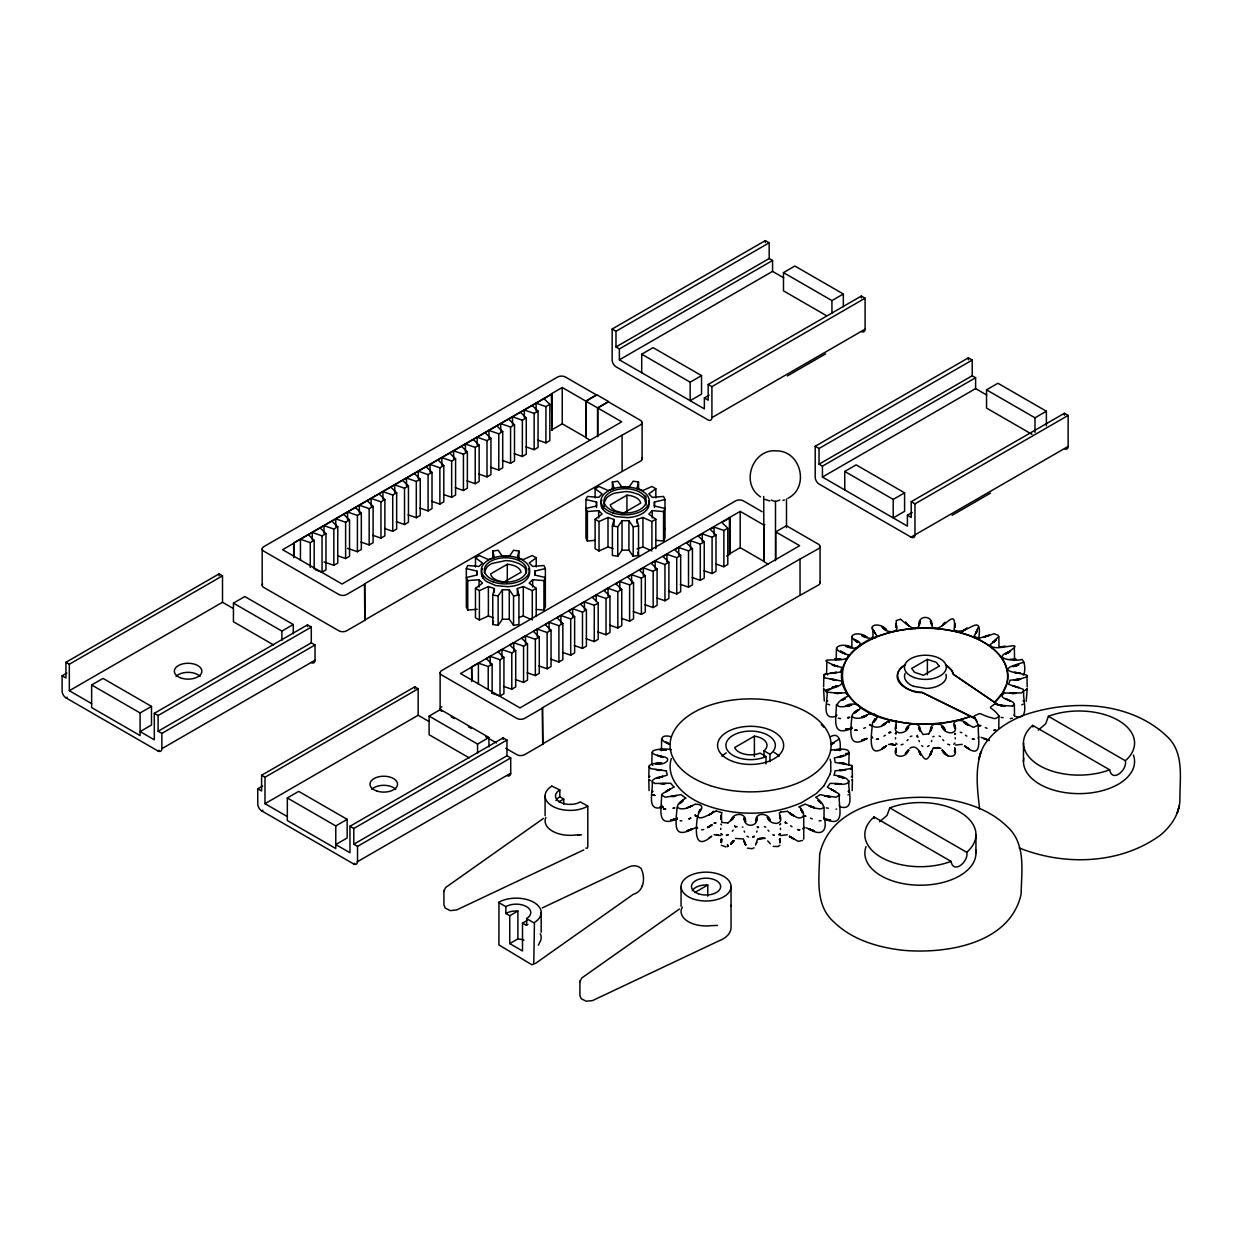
<?xml version="1.0" encoding="UTF-8"?>
<svg xmlns="http://www.w3.org/2000/svg" width="1242" height="1242" viewBox="0 0 1242 1242"><rect width="100%" height="100%" fill="white"/><g stroke="black" fill="none" stroke-linecap="round" stroke-linejoin="round"><path stroke-width="1.5" d="M91.644 684.979L91.644 707.583L140.098 735.559L140.098 712.955L91.644 684.979L103.039 678.411L151.493 706.388L151.493 725.002L140.098 731.585L154.303 739.782L154.303 713.327L307.473 624.881L311.292 627.086L311.292 642.813L158.122 731.243L158.122 715.516L311.292 627.086M287.321 797.954L287.321 820.558L335.775 848.519L335.775 825.93L287.321 797.954L298.701 791.371L347.155 819.347L347.155 837.977L335.775 844.544L349.965 852.742L349.965 826.287L503.15 737.857L506.969 740.061L506.969 755.773L353.784 844.218L353.784 828.492L506.969 740.061M533.781 963.963L534.433 922.433A24.995 14.423 0 0 0 533.781 902.329A24.995 14.423 0 0 0 498.958 902.127L498.911 944.914L531.84 964.755L533.765 964.025M541.17 932.276L541.186 912.513M551.821 786.108L559.832 789.99L559.816 796.79L563.744 799.056L563.744 804.319M641.71 372.709L641.71 354.203L653.09 347.636L701.544 375.612L701.544 394.102L690.164 400.685L690.164 382.179L701.544 375.612M721.711 812.656L721.043 819.068L721.276 815.466L720.95 818.028M731.041 906.272L731.057 886.524M823.958 675.244L824.936 677.93L841.626 681.051M844.762 489.938L844.762 471.448L856.142 464.865L904.595 492.841L904.595 511.331L893.215 517.914L893.215 499.408L904.595 492.841M896.258 721.897L895.824 728.526L896.072 724.924L895.746 727.486M954.974 623.95L954.725 627.552L954.974 623.95L954.974 626.511M895.901 751.829L896.15 748.243C891.321 758.831 906.722 758.365 908.554 750.168L905.651 753.351L908.554 750.168M648.805 777.492L649.054 766.097M652.066 752.885L651.817 764.28L652.888 765.476M660.045 807.005L663.166 807.083C644.846 812.905 653.913 790.331 652.066 780.985M661.458 750.711L661.644 738.943M661.644 794.927C661.458 809.8 656.164 827.886 676.657 819.068L670.711 820.139L676.735 818.897M677.138 806.974C674.949 829.33 674.127 838.971 695.349 827.731M697.492 816.273C696.017 826.908 693.253 850.63 709.601 837.9M803.729 839.111L803.729 816.273M823.601 686.966L823.834 675.555M826.846 662.359L826.598 673.754L827.684 674.918M834.857 716.634C819.86 719.987 829.035 697.569 826.846 690.459M836.239 660.154L836.425 648.417M836.425 704.4C836.239 719.273 830.96 737.329 851.438 728.526L845.523 729.582M851.919 636.37L851.872 647.284M849.171 780.985C846.904 788.204 856.235 810.436 841.16 807.176M851.919 716.432C850.459 732.112 847.649 749.702 866.9 738.602L861.575 740.527M852.167 790.611L852.416 779.215M872.086 638.807C872.21 637.565 874.042 637.55 872.272 627.07M872.272 725.747C870.72 740.403 868.422 760.368 886.338 746.007L882.022 748.662L886.509 745.805M1023.951 690.459C1021.716 697.616 1030.984 719.956 1015.94 716.634M1027.196 688.673L1026.218 701.28M978.712 638.807C982.857 609.822 967.456 636.494 954.322 630.067M721.245 842.495L721.369 838.785M896.072 750.23L896.041 751.969L896.274 748.398M942.243 750.168L945.146 753.351L942.243 750.168C943.858 757.636 958.436 759.359 954.974 749.112M518.923 560.282L518.923 551.075L513.551 550.237L509.282 556.338L502.389 556.338L498.12 550.237L492.763 551.075L494.347 557.596L488.385 559.583L479.396 555.531L475.469 557.798L482.486 562.983L479.039 566.43L467.753 565.514L466.324 568.603L476.881 571.072L476.881 575.046L466.324 577.514L467.753 580.619L467.753 610.055L477.161 609.294M638.543 489.364L638.543 482.005L633.187 481.182L628.918 487.283L622.025 487.283L617.755 481.182L612.384 482.005L613.983 488.525L608.006 490.512L599.032 486.46L595.104 488.727L602.122 493.912L598.675 497.359L587.388 496.443L585.945 499.548L596.517 502.001L596.517 505.991L585.945 508.444L587.388 511.549L587.388 540.984L594.918 540.379M896.196 752.062L896.258 750.323M720.717 829.454L720.795 828.243M895.498 738.912L895.575 737.701M895.901 623.794L896.072 627.552L896.289 620.534L900.543 619.292M954.896 751.829L954.725 748.088L954.756 751.969M721.509 824.952L720.81 824.083M779.976 842.495L779.945 838.629L779.976 842.495L779.867 838.785L780.193 842.216L780.193 839.654M839.763 750.68C840.601 748.895 841.998 730.451 830.463 736.646M955.051 625.316L954.725 627.552M1014.559 660.154L1014.372 648.417M879.615 821.738L887.067 815.373L889.769 807.874A55.548 32.059 0 0 1 959.678 811.957A55.548 32.059 0 0 1 966.742 852.307C969.071 861.187 953.577 874.849 951.03 861.374L874.058 816.941L874.182 818.587M1038.234 730.156L1045.702 723.791L1048.388 716.308A55.548 32.059 0 0 1 1118.297 720.376A55.548 32.059 0 0 1 1125.361 760.725C1127.689 769.605 1112.211 783.267 1109.649 769.807L1032.692 725.375L1032.801 727.02M720.95 840.85L721.043 839.654M895.746 750.323L895.824 749.112M954.151 629.43C957.039 603.503 942.135 634.041 932.711 627.319M954.508 734.41L955.517 733.432L954.57 734.038M583.833 849.87L456.59 909.967L450.225 910.619L445.195 908.073L443.922 904.813L443.922 891.213L445.63 887.502L543.422 818.447M651.817 792.412L652.888 791.232L651.895 792.054M826.598 701.885L827.684 700.705M731.041 905.434L731.057 927.37C731.134 933.984 724.598 938.797 719.397 940.644L592.574 1000.571L586.208 1001.238L581.178 998.692L579.905 995.432L579.905 981.817L581.613 978.106L679.405 909.066M542.211 907.949L628.669 867.102C632.504 865.053 637.938 865.255 641.074 868.5C645.483 877.147 644.443 891.151 633.358 894.287L535.286 963.559M443.922 891.213L444.031 890.203M579.905 981.817L580.014 980.823M642.347 885.36L642.238 886.369M646.088 505.013L644.815 499.47A15.525 8.958 0 0 0 643.045 497.39L638.621 494.409L631.51 492.158A21.083 12.172 0 0 0 625.114 491.584L614.868 493.121A21.083 12.172 0 0 0 606.67 497.856L604.124 502.498A21.083 12.172 0 0 0 604.466 506.255M721.043 816.832L721.043 819.068M895.824 726.291L895.824 728.526M697.29 827.343L697.6 828.367M872.086 736.801L872.753 738.074M1014.528 716.137L1014.372 704.4M998.785 728.495L998.956 716.106M1023.113 674.918C1024.308 676.704 1026.637 663.725 1022.042 659.393C1014.962 661.815 989.424 658.524 1010.351 651.336L1007.417 653.199M721.369 815.326L721.742 822.468L727.998 822.918M896.15 724.785C891.352 735.497 906.644 734.721 908.632 726.88L905.728 730.063C907.374 721.866 921.486 721.4 920.275 731.165L918.971 727.502M779.867 845.228L778.206 846.516L773.223 846.392M954.648 627.381L954.896 623.794M830.774 771.049L830.758 762.138M830.743 771.235L830.153 773.859M848.783 765.258L849.171 752.885M954.927 743.104L953.716 744.222M780.038 834.003L778.936 834.779L780.147 833.661M757.03 818.043L755.741 821.707C754.546 811.942 768.627 812.408 770.288 820.589L768.208 818.68M757.558 839.282L755.54 845.103M931.826 727.502L930.522 731.165C929.295 721.4 943.439 721.866 945.069 730.063L942.166 726.88L943.951 729.209M1023.781 662.312C975.312 675.431 1057.315 671.751 1014.45 679.995L1018.549 679.716M518.923 551.075L517.34 557.596L523.301 559.583L532.29 555.531L536.218 557.798L529.201 562.983L532.647 566.43L543.934 565.514L545.362 568.603L534.805 571.072L534.805 575.046L545.362 577.514L543.934 580.619L532.647 579.703L529.201 583.15L536.218 588.335L532.29 590.602L523.301 586.55L517.34 588.537L518.923 595.058L518.923 624.493L513.551 625.331L513.551 595.881L509.282 589.779L502.389 589.779L502.389 619.23L498.135 625.316L492.763 624.493L492.763 595.058L494.347 588.537L488.385 586.55L479.396 590.602L475.469 588.335L482.486 583.15L479.039 579.703L467.753 580.619M492.763 624.493L493.555 621.233M638.543 482.005L636.96 488.525L642.937 490.512L651.91 486.46L655.838 488.727L648.821 493.912L652.267 497.359L663.554 496.443L664.998 499.548L654.425 502.001L654.425 505.991L664.998 508.444L663.554 511.549L652.267 510.633L648.821 514.079L655.838 519.265L651.91 521.531L642.937 517.479L636.96 519.466L638.543 525.987L638.543 555.422L633.187 556.261L633.187 526.81L628.918 520.708L622.025 520.708L622.025 550.159L617.755 556.245L612.384 555.422L612.384 525.987L613.983 519.466L608.006 517.479L599.032 521.531L595.104 519.265L602.122 514.079L598.675 510.633L587.388 511.549M823.958 675.229L825.34 674.127L840.57 672M727.672 846.609L727.517 844.576L727.75 846.345M827.467 819.658L830.463 820.062L824.564 819.068C847.898 829.439 837.201 803.59 839.592 794.927M671.301 758.552C664.874 780.442 686.019 797.892 704.416 804.707C735.311 816.506 771.158 816.134 801.463 802.658M830.044 774.247L824.005 785.736M848.534 695.955L845.554 692.741L834.826 693.315L841.051 693.176C803.745 691.53 847.122 688.658 841.626 681.066M872.039 638.481L873.235 637.348M673.925 787.024L662.265 793.809L662.017 795.175M651.833 792.241L652.438 791.449M756.813 842.371L756.362 843.551M931.609 751.829L930.522 754.329L933.068 748.165L940.893 748.243M757.604 839.157L765.336 838.303M930.444 754.468L931.702 751.084C922.79 773.657 921.766 740.527 909.905 748.243M757.123 818.199C757.341 827.607 743.88 827.653 744.113 818.199L744.874 820.729M931.904 727.657L928.799 733.836M1006.781 683.752L1002.589 692.958L994.5 702.367L953.406 674.344A28.209 16.286 0 0 0 945.426 664.858M1006.874 683.504C1013.022 653.82 979.27 636.168 954.989 631.386C931.438 626.139 906.412 626.993 883.388 634.351C820.077 652.562 834.981 712.784 895.699 721.043M977.33 629.989L975.56 633.591L978.37 627.039M757.061 830.976L756.595 832.156M685.724 798.14C668.879 808.402 681.625 811.973 692.244 805.794M990.293 644.567L996.301 639.49L994.221 641.741M931.842 740.465L931.376 741.614M756.362 820.714L756.813 819.549M930.444 621.171L931.904 624.819C932.602 615.085 918.18 614.806 918.894 624.819L920.275 621.31M931.143 730.187L931.609 729.007M930.32 754.577L931.904 750.805L931.143 753.009M799.165 806.819L805.173 804.086L814.271 807.704L808.992 805.794L812.423 807.316M839.747 806.679L839.235 805.406M700.535 809.287L698.609 812.858C704.136 807.781 702.273 803.636 695.039 804.319M890.964 720.453L888.791 720.686L882.27 725.281L886.509 722.642C882.783 728.588 865.395 729.908 875.237 718.885L873.39 722.332C881.991 715.904 872.35 711.154 866.978 715.05M905.139 673.35C902.468 679.188 908.414 684.59 913.522 686.298M698.609 812.858L700.457 809.427C691.157 826.209 711.418 813.184 716.168 810.995M873.39 722.332L875.237 718.885M482.486 568.572L481.849 569.969A24.157 13.941 0 0 0 486.942 581.753L495.884 585.619L507.978 586.69A24.157 13.941 0 0 0 515.073 585.619C522.54 584.33 532.942 577.282 528.487 568.603M601.935 499.889L601.47 500.899A24.157 13.941 0 0 0 606.562 512.698L615.52 516.548L627.598 517.619A24.157 13.941 0 0 0 634.693 516.548C641.633 515.088 651.258 509.484 648.79 501.054M699.06 811.864L699.681 810.716M873.84 721.323L874.461 720.174M536.42 609.449L543.934 610.055L545.362 606.965L545.362 568.603M656.04 540.379L663.554 540.984L664.998 537.895L664.998 499.548M545.859 817.391L545.58 818.059A24.995 14.438 0 0 0 575.015 835.059L578.71 834.826M976.336 632.644L977.407 630.144L974.101 636.23M920.353 621.171C918.164 636.649 905.853 623.298 900.559 619.292M648.883 777.182L649.908 776.328M852.338 779.526L851.95 780.023M1027.118 689C1024.588 691.111 1027.662 688.565 1026.56 689.62M823.772 727.16L821.304 724.614M538.391 945.209L540.689 940.38A24.995 14.438 0 0 0 540.317 933.751M677.138 817.702L677.232 819.037M851.934 727.175L852.012 728.495M976.957 631.495L975.56 633.591M848.55 656.195L848.55 655.295M839.421 738.912L830.96 744.113M929.14 745.635L927.463 746.535M803.729 828.259L803.931 827.343L802.782 828.833M827.188 689.589L830.479 689.403L827.405 689.605M753.537 836.844C755.136 835.695 751.472 838.21 754.344 836.192M498.12 625.331L498.12 595.881L502.389 589.779M617.755 556.261L617.755 526.81L622.025 520.708M839.204 795.175L838.955 793.809L827.327 787.149L830.308 783.314L841.191 783.842L837.015 784.013M728.014 822.918L733.851 817.407L730.933 820.589C732.64 812.439 746.659 811.926 745.495 821.707L744.408 819.549M780.224 824.16L779.712 824.766L780.737 823.974M932.866 736.801L934.046 736.382M848.534 656.211C846.733 664.377 806.648 654.55 837.698 666.55L832.171 664.874M823.865 785.922L816.584 793.296M682.401 907.157L681.563 908.663A24.995 14.438 0 0 0 710.998 925.663L717.534 925.414M733.851 840.57L730.622 844.017L733.851 840.57L730.762 843.97L733.774 840.71L730.933 843.753L733.028 841.502M907.809 750.975L905.728 753.211L908.632 750.028L905.418 753.49L908.29 750.339M803.636 828.367L803.931 827.374M758.086 827.343L757.17 826.722L757.837 827.731L758.583 827.063M908.632 750.028L906.846 752.031M928.799 733.851L922.977 734.503L918.894 727.657L919.654 730.187M733.246 830.137L732.268 831.224M908.026 739.611L907.048 740.682M998.552 636.618L992.963 642.533L995.323 640.717M754.018 847.851L752.078 848.721L747.467 848.146M730.87 820.419L733.758 817.252M732.05 819.751L733.028 818.68M905.651 729.877L908.539 726.71M906.846 729.209L907.809 728.154M680.678 802.627L683.038 800.485L679.716 803.527L683.038 800.485M855.474 712.085C869.074 705.44 850.087 701.233 845.569 706.263L851.484 705.006M910.246 736.599L911.97 736.04M857.88 709.834L854.496 712.986L857.834 709.943C842.992 718.916 861.374 720.577 867.025 715.252L861.746 717.162M824.005 819.037L824.098 806.974M839.204 795.175L836.114 797.209L824.486 795.734L828.414 796.696M1012.525 706.093C1020.039 699.588 994.516 700.131 1004.545 693.005M679.716 803.527L681.796 801.602M854.496 712.986L856.576 711.076M847.991 794.989L848.348 794.709M679.809 803.372L683.1 800.345M992.901 642.347L996.208 639.32M992.963 642.533L996.301 639.49M962.255 631.573L967.006 628.173L962.255 631.573L965.577 629.057M754.096 836.487L752.668 837.077M779.898 834.189L778.936 834.764M710.424 814.286L713.824 811.337L709.011 815.171L713.746 811.445M834.966 757.667C853.673 756.099 853.114 746.69 834.966 749.733M662.002 805.39L661.489 806.679M836.782 714.849L836.27 716.137M815.932 797.302C826.644 805.763 826.799 812.33 810.653 806.679M903.089 744.222L901.055 744.843M848.612 753.739L845.538 753.63L848.519 753.366M1023.129 704.183L1021.762 704.819M727.734 835.121L726.275 835.4L728.293 834.779M815.885 793.855L801.618 802.596M885.22 746.582L883.792 747.467M815.947 797.302L820.155 794.647L830.448 796.805L826.427 796.355M905.449 664.734C886.012 675.431 907.219 694.123 922.092 692.431L975.591 719.056M1012.525 706.108L999.267 705.192L1003.194 706.17M710.61 825.806L711.93 824.843L707.661 827.529L711.93 824.843L707.661 827.514L710.61 825.79L709.182 826.691M968.527 748.445L964.46 746.007C985.092 762.371 976.849 734.876 978.525 725.747M714.103 823.213L715.796 822.856L714.647 822.918M890.824 732.392L888.899 732.671L890.126 732.283M736.149 826.675L737.189 826.567M884.288 747.405L886.338 746.007M886.431 745.93L882.27 748.445M885.391 735.248L883.978 736.133M667.063 790.952L670.23 789.229L665.665 791.682L670.292 789.12M889.319 720.857C887.161 722.114 890.374 719.102 889.055 722.502L888.977 720.997M1008.939 652.392L1005.772 653.773C1032.475 636.478 992.529 654.27 990.293 644.582M834.36 757.899L835.167 762.448L851.981 765.46L851.096 768.456L839.67 770.521L843.768 770.257M787.909 498.306C809.737 487.423 801.09 450.877 776.731 450.893C752.497 448.222 739.906 483.712 760.554 496.862M882.224 725.08L886.431 722.456M883.792 724.645L885.22 723.76M559.832 789.99L559.381 790.254A14.578 8.415 0 0 0 559.956 802.037A14.578 8.415 0 0 0 580.387 801.928L587.792 806.136L587.792 846.951L587.109 848.286L585.836 848.084M509.748 915.727L509.748 943.609L517.898 938.905L517.898 911.023L509.748 915.727L505.82 913.46L505.882 906.629A14.578 8.415 0 0 1 526.298 906.505A14.578 8.415 0 0 1 526.872 918.304L526.499 925.337A14.578 8.415 0 0 0 527.928 924.374M505.82 913.46L505.882 913.429A14.578 8.415 0 0 1 517.898 911.023M888.511 744.362L895.451 745.045M587.792 806.136L587.295 806.431A24.995 14.438 0 0 1 552.473 806.213A24.995 14.438 0 0 1 551.821 786.108M888.899 732.64L890.592 732.33M978.044 738.074L978.712 736.832M783.718 277.82L772.555 271.377L772.555 260.494L619.385 348.924L619.385 359.823L704.354 408.882L704.354 397.983L708.173 400.188L708.173 384.477L861.343 296.046L865.084 298.204L865.084 329.192L711.914 417.638A5.558 3.214 60 0 1 707.987 419.905L616.079 366.84A5.558 3.214 60 0 1 612.151 360.04L612.151 329.037L765.336 240.606L769.171 242.811L769.171 258.538L615.985 346.968L615.985 331.257L769.171 242.811M159.085 750.292L157.936 750.944L66.028 697.895A5.558 3.214 60 0 1 62.1 691.08L62.1 675.803L65.935 678.023L65.935 662.297L219.104 573.866L222.504 575.822L222.504 602.277L69.319 690.707L91.644 703.609M65.935 662.297L69.319 664.253L222.504 575.822M62.1 675.803L66.882 673.04M551.541 393.683L551.898 430.167L551.541 393.683L562.253 387.504L597.542 407.873L608.533 401.523L596.75 394.723L585.758 401.073L585.758 437.65L590.167 440.196M293.733 557.627L293.671 542.971L551.898 393.885M293.717 543.111L551.805 394.133L551.805 430.415M293.966 555.236L293.966 543.142L282.602 549.709L342.047 584.019L621.699 421.814L597.79 408.013L597.79 436.361M619.385 359.823L772.555 271.377M300.44 560.251L300.44 539.245L310.267 542.645L314.195 540.379L308.295 534.712M312.223 540.084L312.223 532.445L322.051 535.845L325.978 533.579L320.079 527.912M324.007 533.284L324.007 525.645L333.834 529.045L337.762 526.779L331.862 521.112M335.79 526.484L335.79 518.846L345.618 522.245L349.545 519.979L343.646 514.312M347.574 519.684L347.574 512.046L357.401 515.446L361.329 513.179L355.429 507.512M359.357 512.868L359.357 505.23L369.169 508.646L373.097 506.379L367.213 500.697M371.141 506.068L371.141 498.43L380.952 501.83L384.88 499.563L378.996 493.897M382.924 499.268L382.924 491.63L392.736 495.03L396.664 492.763L390.78 487.097M394.708 492.469L394.708 484.83L404.519 488.23L408.447 485.964L402.563 480.297M406.491 485.669L406.491 478.03L416.303 481.43L420.231 479.164L414.347 473.497M418.275 478.869L418.275 471.23L428.086 474.63L432.014 472.364L426.13 466.697M430.058 472.053L430.058 464.415L439.87 467.83L443.798 465.548L437.914 459.882M441.842 465.253L441.842 457.615L451.653 461.015L455.581 458.748L449.697 453.082M453.625 458.453L453.625 450.815L463.437 454.215L467.365 451.948L461.481 446.282M465.408 451.653L465.408 444.015L475.22 447.415L479.148 445.148L473.249 439.482M477.176 444.853L477.176 437.215L487.004 440.615L490.932 438.348L485.032 432.682M488.96 438.053L488.96 430.415L498.787 433.815L502.715 431.548L496.816 425.866M500.743 431.238L500.743 423.6L510.571 427L514.498 424.733L508.599 419.066M512.527 424.438L512.527 416.8L522.354 420.2L526.282 417.933L520.382 412.266M524.31 417.638L524.31 410L534.138 413.4L538.065 411.133L532.166 405.466M536.094 410.838L536.094 403.2L545.921 406.6L549.849 404.333L543.949 398.666M825.883 315.328L783.485 290.845L783.485 272.603L794.88 266.021L843.334 293.997L843.334 306.774M66.028 697.895L67.177 697.228M273.535 644.893L233.434 621.745L233.434 603.131L244.814 596.548L293.267 624.524L293.267 633.839M551.541 429.98L562.253 423.801L586.007 437.51L586.007 401.213L596.672 395.049L565.452 377.025A5.558 3.214 0 0 0 557.596 377.025L263.878 546.62A5.558 3.214 0 0 0 263.816 551.184L338.833 594.499A5.558 3.214 0 0 0 346.689 594.499L364.806 584.035L364.806 620.332L346.689 630.781A5.558 3.214 0 0 1 338.833 630.781L263.816 587.466A5.558 3.214 0 0 1 262.636 583.942M597.79 408.013L608.456 401.865L640.484 420.339A5.558 3.214 0 0 1 640.422 424.919L622.102 435.181M315.499 569.861L322.051 572.127L325.978 569.861L325.978 533.579M324.007 561.927L333.834 565.327L337.762 563.061L337.762 526.779M337.436 555.686L345.618 558.527L349.545 556.261L349.545 519.979M347.574 548.327L357.401 551.727L361.329 549.461L361.329 513.179M360.987 542.086L369.169 544.928L373.097 542.645L373.097 506.379M372.771 535.286L380.952 538.112L384.88 535.845L384.88 499.563M384.554 528.487L392.736 531.312L396.664 529.045L396.664 492.763M396.338 521.671L404.519 524.512L408.447 522.245L408.447 485.964M408.121 514.871L416.303 517.712L420.231 515.446L420.231 479.164M419.905 508.071L428.086 510.912L432.014 508.646L432.014 472.364M431.688 501.271L439.87 504.097L443.798 501.83L443.798 465.548M443.472 494.471L451.653 497.297L455.581 495.03L455.581 458.748M455.255 487.671L463.437 490.497L467.365 488.23L467.365 451.948M467.039 480.856L475.22 483.697L479.148 481.43L479.148 445.148M478.822 474.056L487.004 476.897L490.932 474.63L490.932 438.348M490.606 467.256L498.787 470.097L502.715 467.83L502.715 431.548M502.389 460.456L510.571 463.282L514.498 461.015L514.498 424.733M514.172 453.656L522.354 456.482L526.282 454.215L526.282 417.933M525.956 446.856L534.138 449.682L538.065 447.415L538.065 411.133M537.739 440.041L545.921 442.882L549.849 440.615L549.849 404.333M783.485 272.603L831.938 300.58L843.334 293.997M140.098 712.955L151.493 706.388M233.434 603.131L281.887 631.091L293.267 624.524M364.806 620.332L364.511 583.864L622.071 435.166L622.102 471.479L640.422 461.201A5.558 3.214 0 0 0 641.695 457.693M708.173 384.477L711.914 386.635L865.084 298.204M704.354 397.983L709.151 395.22M158.122 731.243L161.864 733.401L315.033 644.971L315.033 660.247A5.558 3.214 60 0 1 311.105 662.514M787.35 375.953L825.651 353.846M364.511 620.162L622.071 471.463M157.936 750.944A5.558 3.214 60 0 0 161.864 748.678L315.033 660.247M507.295 564.287L490.637 573.897A15.277 8.818 0 0 0 504.376 581.846L521.05 572.22A15.277 8.818 0 0 0 507.295 564.287L507.295 582.684M626.931 495.216L610.272 504.842A15.277 8.818 0 0 0 624.012 512.775L640.67 503.15A15.277 8.818 0 0 0 626.931 495.216L626.931 511.782M986.769 395.065L975.607 388.606L975.607 377.723L822.437 466.154L822.437 477.052L907.405 526.111L907.405 515.228L911.224 517.433L911.224 501.706L1064.394 413.275L1068.136 415.433L1068.136 446.437L911.038 537.134L819.13 484.07A5.558 3.214 60 0 1 815.202 477.27L815.202 446.266L968.387 357.836L972.222 360.056L972.222 375.767L819.037 464.197L819.037 448.486L972.222 360.056M354.746 863.252L353.597 863.92L261.689 810.855A5.558 3.214 60 0 1 257.762 804.055L257.762 788.779L261.596 790.983L261.596 775.272L414.781 686.842L418.166 688.798L418.166 715.252L264.996 803.683L287.321 816.568M261.596 775.272L264.996 777.228L418.166 688.798M257.762 788.779L262.559 786.015M763.954 525.087L763.954 561.368L740.201 547.66L729.504 553.839L729.504 517.557L740.201 511.378L763.954 525.087L764.839 524.574M729.504 517.557L471.681 666.985M726.617 556.09L729.768 554.274L729.691 517.961L721.913 522.525L727.796 528.207L723.869 530.474L714.057 527.074L710.129 529.34L716.013 535.007L712.085 537.274L702.273 533.874L698.346 536.14L704.23 541.807L700.302 544.074L690.49 540.674L686.562 542.94L692.446 548.607L688.518 550.874L678.706 547.474L674.779 549.74L680.663 555.407L676.735 557.674L666.923 554.274L662.995 556.54L668.879 562.207L664.951 564.489L655.139 561.073L651.212 563.356L657.096 569.022L653.168 571.289L643.356 567.889L639.428 570.156L645.312 575.822L641.384 578.089L631.573 574.689L627.645 576.956L633.544 582.622L629.616 584.889L619.789 581.489L615.861 583.756L621.761 589.422L617.833 591.689L608.006 588.289L604.078 590.555L609.977 596.222L606.049 598.489L596.222 595.089L592.294 597.355L598.194 603.038L594.266 605.304L584.439 601.889L580.511 604.171L586.41 609.838L582.482 612.104L572.655 608.704L568.727 610.971L574.627 616.637L570.699 618.904L560.872 615.504L556.944 617.771L562.843 623.437L558.916 625.704L549.088 622.304L545.16 624.571L551.06 630.237L547.132 632.504L537.305 629.104L533.377 631.371L539.276 637.037L535.349 639.304L525.537 635.904L521.609 638.171L527.493 643.853L523.565 646.119L513.753 642.719L509.825 644.986L515.709 650.653L511.782 652.919L501.97 649.519L498.042 651.786L503.926 657.453L499.998 659.719L490.186 656.319L486.259 658.586L492.142 664.253L488.215 666.519L478.403 663.119L460.549 673.583L519.994 707.893L799.646 545.688L775.738 531.887L775.738 559.102M822.437 477.052L975.607 388.606M1031.962 434.296L986.536 408.075L986.536 389.833L997.931 383.25L1046.385 411.226L1046.385 425.82M261.689 810.855L262.854 810.188M469.197 757.868L429.095 734.721L429.095 716.091L440.491 709.524L488.944 737.484L488.944 746.799M729.691 554.134L729.846 517.759M775.738 531.887L786.403 525.723L818.431 544.213A5.558 3.214 0 0 1 818.369 548.778L800.065 559.055M491.816 693.16L499.998 696.001L503.926 693.735L503.926 657.453M503.6 686.36L511.782 689.201L515.709 686.935L515.709 650.653M515.383 679.56L523.565 682.401L527.493 680.135L527.493 643.853M527.167 672.76L535.349 675.586L539.276 673.319L539.276 637.037M538.95 665.96L547.132 668.786L551.06 666.519L551.06 630.237M550.734 659.145L558.916 661.986L562.843 659.719L562.843 623.437M562.517 652.345L570.699 655.186L574.627 652.919L574.627 616.637M574.301 645.545L582.482 648.386L586.41 646.119L586.41 609.838M586.084 638.745L594.266 641.586L598.194 639.304L598.194 603.038M597.868 631.945L606.049 634.771L609.977 632.504L609.977 596.222M609.651 625.145L617.833 627.971L621.761 625.704L621.761 589.422M621.419 618.33L629.616 621.171L633.544 618.904L633.544 582.622M633.203 611.53L641.384 614.371L645.312 612.104L645.312 575.822M644.986 604.73L653.168 607.571L657.096 605.304L657.096 569.022M656.77 597.93L664.951 600.755L668.879 598.489L668.879 562.207M668.553 591.13L676.735 593.955L680.663 591.689L680.663 555.407M680.337 584.33L688.518 587.155L692.446 584.889L692.446 548.607M692.12 577.514L700.302 580.356L704.23 578.089L704.23 541.807M703.904 570.715L712.085 573.556L716.013 571.289L716.013 535.007M715.687 563.915L723.869 566.756L727.796 564.489L727.796 528.207M763.706 496.49L763.954 561.368M986.536 389.833L1034.99 417.809L1046.385 411.226M335.775 825.93L347.155 819.347M429.095 716.091L477.549 744.067L488.944 737.484M542.459 707.738L542.754 744.206L542.459 707.738L800.019 559.04L800.065 595.353L818.369 585.075A5.558 3.214 0 0 0 819.642 581.551M542.754 707.909L524.652 718.373A5.558 3.214 0 0 1 516.796 718.373L441.764 675.043A5.558 3.214 0 0 1 441.826 670.478L735.559 500.899A5.558 3.214 0 0 1 743.415 500.899L762.169 511.735M911.224 501.706L914.966 503.864L1068.136 415.433M907.405 515.228L912.202 512.465M353.784 844.218L357.525 846.376L510.71 757.93L510.71 773.223A5.558 3.214 60 0 1 507.124 775.676M542.459 744.02L800.019 595.322M542.754 744.206L524.652 754.655A5.558 3.214 0 0 1 516.796 754.655L505.851 748.336M952.117 515.306L990.402 493.183M357.059 861.932L510.71 773.223M558.853 801.882L563.744 799.056M769.947 761.688L769.947 754.267L764.001 750.82A16.379 9.455 0 0 0 754.391 736.164L734.674 747.544A16.379 9.455 0 0 0 760.073 753.087L766.019 756.533L766.019 763.954M939.169 666.162L936.328 662.343L927.386 659.378L911.675 668.46L914.531 672.295L923.458 675.26L939.169 666.178M509.748 943.609L522.509 950.984L522.509 923.101L527.4 920.275M694.821 892.501L707.769 885.018L707.769 896.181M1012.463 718.202L1010.274 718.59M665.665 791.682L668.6 790.145M559.816 796.79L559.769 796.821A14.578 8.415 0 0 0 555.981 800.624M1005.725 653.587L1010.274 651.165M1005.772 653.773L1010.351 651.336M727.315 846.516L728.293 846.019M877.504 739.285C875.175 739.363 880.625 739.052 876.324 739.285M1026.56 689.589L1025.566 689.962M979.069 725.592L980.124 725.499M804.226 816.134L805.98 816.196L804.987 816.01M865.348 738.959L861.746 740.325L866.978 738.524M690.568 829.501L686.966 830.867L692.182 829.066L688.813 830.137M595.104 519.265L595.104 548.7L599.017 550.967L608.006 546.915L613.036 548.669M475.469 588.335L475.469 617.771L479.396 620.037L488.385 615.985L493.416 617.74M689.667 806.726L695.023 804.319M864.448 716.184L866.978 715.066L861.715 716.976M671.332 749.764C661.629 747.203 638.838 751.286 662.902 757.092L657.391 755.415M1004.685 692.943L1015.972 693.315L1011.811 693.486M714.352 823.058L715.796 822.856M651.91 550.967L642.937 546.93L636.96 548.917M530.784 619.37L523.317 616.001L519.047 617.429M703.764 829.532L701.528 829.796M833.941 687.121L837.698 685.926L832.218 687.478L835.773 686.562M659.145 777.663L667.202 775.117L666.302 770.925M878.544 738.99L877.504 739.3M865.488 727.657L863.718 728.293M688.937 818.835L690.707 818.183L688.937 818.866M1015.024 666.255L1018.626 664.874L1013.068 666.364M840.229 756.782L843.83 755.415L838.288 756.89M714.01 834.702L720.717 835.602M840.586 672L841.843 667.482M867.025 738.4L863.594 739.595M689.822 818.54L690.707 818.214M989.082 635.19L983.773 637.224L994.159 633.762L998.164 635.267M985.434 636.665L987.204 636.028M863.594 716.774L865.348 716.137M686.966 807.704L692.182 805.592M688.813 807.316L690.568 806.679M686.966 830.867L692.244 828.942L686.795 831.053M660.992 777.088L657.391 778.129L662.902 776.452C659.238 776.405 647.361 780.224 654.845 783.469M735.497 838.443L743.43 838.955L745.495 844.855M783.019 500.433L784.385 499.967M821.086 820.714L819.068 820.838M802.549 840.446L798.233 841.346L789.57 836.456M871.387 725.499L872.024 725.685M696.25 816.025L697.041 816.149M989.051 635.314L978.556 638.372M837.729 685.801L832.218 687.478L837.698 685.926M1018.626 664.874L1013.099 666.55L1016.856 665.696M657.391 778.129L662.933 776.343M843.83 755.415L838.319 757.092L842.076 756.223M857.213 730.218L854.915 730.203L856.654 730.358M960.252 732.314L961.898 732.671M780.613 812.051L779.355 812.998L780.193 819.068L779.867 815.326M849.59 728.635L845.569 729.427L851.484 728.464M674.81 819.177L672.822 819.534M993.864 730.296L995.882 730.172L994.143 730.358M995.323 730.327L994.143 730.343M685.724 798.125L681.004 794.647L665.215 797.224L662.033 795.175M955.346 745.045L962.286 744.362M780.628 812.051L787.397 811.337M780.566 835.587L787.257 834.733M999.267 647.284L1005.244 646.104M848.581 729.038L851.531 728.355L845.569 729.427M832.249 673.086L836.347 672.481L830.293 673.164L834.282 672.822M657.468 763.628L661.551 763.023C658.431 762.899 644.94 763.566 650.56 768.581M1016.515 679.995L1020.536 679.203L1010.072 680.212L1008.597 684.311L1022.896 689.124L1023.765 690.428L1021.685 692.865L1009.746 693.176L1013.891 693.533M841.734 770.521L845.755 769.73L835.105 770.816L834.158 775.225M785.534 822.841L785.441 821.738L785.192 822.918L787.117 823.213M676.595 819.083L670.742 820.124M673.769 819.658L676.657 819.068M681.874 820.9L680.135 820.714M849.668 717.364L847.665 717.721L849.668 717.348M673.894 808.076L674.887 807.874L672.885 808.247M851.531 728.355L847.603 728.992M661.551 763.023L655.481 763.814C664.532 766.267 675.275 757.434 660.092 756.238M847.603 706.17L849.59 705.813M670.773 796.603L676.704 795.532M672.822 796.696L674.81 796.355M851.531 705.192C831.069 710.346 835.524 701.528 848.55 695.97M836.673 809.085L836.083 809.147M797.954 829.703L799.693 829.796L797.457 829.532M847.665 717.705L848.674 717.55M633.187 526.81L638.543 525.987M513.551 595.881L518.923 595.058M655.481 763.814L659.502 763.364M830.261 673.273L836.347 672.372M1014.45 679.793L1020.505 679.001M1014.45 679.995L1020.536 679.203M655.497 763.706L661.567 762.914M839.654 770.335L845.724 769.528M839.67 770.521L845.755 769.73M939.107 736.009L940.551 736.599M764.404 826.567L765.771 827.141M840.524 718.59L838.334 718.202M974.473 739.285C970.173 739.052 975.622 739.363 973.293 739.285M799.693 829.827L798.513 829.811M673.925 786.993L670.664 783.252L654.876 783.469M834.95 749.733L830.417 749.951M980.575 725.607L979.426 725.499L980.761 725.685M1009.746 659.3L1015.972 659.052M836.906 659.285L841.051 659.3L834.826 659.16L838.987 659.331M662.126 749.811L666.271 749.842L660.045 749.702L666.271 749.842M633.187 556.261L628.918 550.159L622.025 550.159M513.551 625.331L509.298 619.23L502.389 619.23M856.654 730.343L854.915 730.172M663.538 808.759L665.743 809.147M665.138 809.179L663.538 808.744L664.548 809.085M834.826 693.114L841.051 692.974M836.906 693.533L838.987 693.486M837.015 749.857L839.111 749.811M660.045 783.64L666.255 783.5M662.126 784.059L664.206 784.013M660.045 807.114L663.166 807.16M949.742 744.843L947.708 744.222M773.797 835.245C772.074 834.422 776.529 836.27 772.928 834.779M580.464 834.795L581.551 834.81M660.045 749.702L664.206 749.857M834.826 659.052L841.051 659.3M1009.746 692.974L1015.972 693.315M834.966 783.5L841.191 783.842M742.328 826.986L742.918 827.172M652.888 794.694L654.829 795.408L653.245 794.989M829.609 704.882L827.669 704.183M666.271 770.909L650.591 768.581M847.603 646.647C853.751 651.227 868.422 644.753 854.496 639.49M839.111 784.059L834.95 783.702C854.574 786.947 851.407 776.312 834.236 775.272M1001.207 705.813L1005.228 706.263L998.195 704.726L994.5 702.367A83.214 48.05 0 0 0 940.473 629.057A83.214 48.05 0 0 0 842.976 685.351A83.214 48.05 0 0 0 969.754 716.618C951.884 723.356 918.956 726.958 895.715 721.043M654.829 795.408L653.245 794.973M845.554 646.104L851.531 647.284C842.48 641.928 827.265 648.153 845.026 653.773L840.446 651.336L848.534 655.264M670.742 736.63C660.527 733.758 658.074 741.179 670.23 744.315L665.728 741.691M830.293 679.001L836.347 679.793M832.249 679.716L834.282 679.995M839.654 762.914L845.724 763.706M655.497 769.528L661.567 770.335M657.468 770.257L659.502 770.521M748.553 837.077L746.877 836.177M612.384 525.987L617.755 526.81M492.763 595.058L498.12 595.881M725.856 846.951L721.354 845.228M779.743 500.014A23.986 13.848 -60 0 1 775.489 501.38L775.35 501.349A24.048 13.895 60 0 1 771.235 500.045M1003.132 717.721L1001.13 717.364M828.352 808.247L826.349 807.874M999.298 705.006L1005.244 706.061M999.267 705.192L1005.228 706.263M824.486 795.734L830.448 796.805M824.517 819.006L830.525 820.139M825.231 689.962L823.663 689M650.451 780.504L648.883 779.526M973.293 739.3L972.238 738.959M917.496 736.537L917.419 735.357L916.751 736.382L918.18 737.205M891.088 744.005L895.513 745.06L891.011 743.989L893.2 744.501M716.23 834.515L718.466 835.09M922.79 746.426L921.657 745.635M851.531 647.284L845.569 646.213L849.59 647.004M834.872 665.696L841.828 667.466M890.98 720.453L896.15 721.804M716.199 810.995L721.695 812.625M769.745 500.976L765.041 499.408M1013.099 685.926L1018.626 687.602L1013.068 685.801M863.594 636.028L867.025 637.224C861.11 631.231 843.054 633.529 857.834 642.533L854.574 639.32M811.569 806.726L814.302 807.517L809.039 805.592M832.218 664.687L837.729 666.364M833.941 665.696L835.773 666.255M838.288 776.343L843.799 778.02M657.437 755.229L662.933 756.89M659.145 756.223L660.992 756.782M814.271 830.867L809.039 829.066C824.672 838.397 827.125 826.97 824.083 817.733M721.074 833.646L722.301 834.779L721.183 834.003M897.081 744.222L895.87 743.104M987.079 728.293L985.31 727.657M812.299 818.835L810.514 818.183M913.584 686.314L926.221 688.41A20.928 12.047 -0.3 0 0 938.533 685.708L941.669 683.892A20.928 12.016 -0.1 0 0 946.295 676.812L946 674.282M805.949 827.746L814.364 831.038L809.116 829.128M861.715 635.19L867.025 637.224M851.313 776.359L852.338 777.182M1023.113 700.705L1024.184 701.885M849.404 792.412L848.333 791.232L849.342 792.054M984.006 738.617L989.222 740.527L981.056 737.329M895.917 733.696L896.087 732.516L895.28 733.432L896.15 733.913M978.541 638.357L974.163 636.292M1019.123 847.913C1064.161 866.047 1120.47 864.494 1160.447 835.074C1171.625 825.914 1180.459 812.485 1179.9 797.581C1179.978 777.259 1184.03 752.652 1167.511 736.894C1130.748 701.357 1071.908 699.184 1025.535 714.6C1008.861 720.795 992.7 730.87 983.431 746.473C974.163 765.677 977.314 788.608 979.596 809.023M1005.772 698.703L1010.351 701.14L1005.725 698.578M830.991 789.229L835.571 791.682L830.945 789.12M865.348 636.665L861.746 635.314C862.755 638.279 881.494 641.105 875.315 633.42M848.333 791.232L849.342 792.07M975.141 718.311L922.092 692.431A28.209 16.286 0 0 1 898.758 681.672A28.209 16.286 0 0 1 905.449 664.812M883.792 628.173L886.493 629.834C882.612 623.344 865.348 622.335 875.237 633.591L873.468 629.989M967.006 724.645L964.289 722.642L973.402 727.362L978.37 725.126M793.824 815.637C801.99 821.785 808.154 814.379 799.149 806.865M965.577 723.76L968.527 725.281L964.289 722.642M790.797 814.286L793.747 815.823L789.508 813.184L792.21 815.171M840.508 651.15L845.072 653.587M841.859 652.392L843.38 653.199M667.063 742.918L668.6 743.741M769.171 258.538L772.555 260.494M972.222 375.767L975.607 377.723M612.151 329.037L615.985 331.257M815.202 446.266L819.037 448.486M641.71 354.203L690.164 382.179M844.762 471.448L893.215 499.408M615.985 346.968L619.385 348.924M819.037 464.197L822.437 466.154M1048.388 716.308L1125.361 760.741M763.706 561.524L768.13 564.07M889.769 807.874L966.742 852.307M451.141 716.758L454.277 718.559M468.343 726.679L471.463 728.48M485.529 736.615L496.474 742.933M311.292 642.813L315.033 644.971M506.969 755.773L510.71 757.93M222.504 602.277L233.123 608.409M418.166 715.252L428.785 721.385M498.461 902.406L505.82 906.66M526.437 918.552L533.796 922.806M526.329 925.29L522.509 923.101M154.303 713.327L158.122 715.516M349.965 826.287L353.784 828.492M978.044 637.565L978.758 638.481M968.776 748.662L964.599 746.054M966.819 736.133L965.391 735.248M792.039 826.675L790.611 825.79M968.527 725.281C965.158 718.932 949.4 717.736 954.974 728.526L954.648 724.8M793.747 815.823L789.508 813.184M882.208 627.07L886.493 629.834M964.366 722.456L968.589 725.095M789.57 812.998L793.793 815.637L787.412 811.352M946.777 665.805L951.729 670.416L953.406 674.344L998.49 704.913L995.913 704.292A1.754 1.009 0 0 0 993.802 704.633A84.254 48.64 0 0 1 990.868 706.838A1.754 1.009 0 0 0 990.852 708.095L993.057 709.741A31.764 18.335 0 0 1 996.394 712.799L998.723 715.485A2.236 1.289 0 0 1 998.304 716.976L996.239 718.171A2.236 1.289 0 0 1 993.662 718.419L989.005 717.069A31.718 18.32 0 0 1 983.711 715.144L980.854 713.871A1.754 1.009 0 0 0 978.68 713.886A84.332 48.686 0 0 1 974.846 715.578A1.754 1.009 0 0 0 974.271 716.789L975.358 718.295M789.803 836.596L791.853 837.962M1014.015 714.88L1014.621 715.827M885.22 629.057L882.27 627.194C885.282 633.358 901.428 633.979 895.824 623.95M818.183 800.485L821.505 803.527L818.121 800.345M942.166 726.88C944.106 734.627 959.259 735.559 954.725 724.924M942.507 750.339L948.003 755.85M769.171 819.751L767.385 817.407C769.279 825.169 784.54 826.101 779.945 815.466M906.846 623.593L908.632 625.595L905.651 622.289L908.632 625.595M855.474 640.717L856.576 641.741M645.002 495.853L646.275 497.064M942.988 728.154L945.069 730.063M945.069 753.211L942.367 750.277L945.24 753.444M770.288 843.753L767.727 840.881M824.284 701.047L823.601 688.673M905.728 622.413L907.809 624.664M943.749 740.682L942.771 739.611M768.969 831.224L767.991 830.137M942.243 726.71L945.146 729.877M767.463 817.236L770.351 820.419M767.385 817.407L770.288 820.589M932.463 627.101L930.522 621.31L931.609 623.794M999.018 647.455L998.878 636.37M975.017 718.109L978.37 725.111M875.315 633.42L873.39 630.144M602.944 509.298L601.47 506.612M483.324 578.368L481.849 575.683M800.779 809.427L802.627 812.858L800.702 809.287M976.336 720.174L976.957 721.323M873.84 631.495L874.461 632.644M920.275 731.165L919.189 729.007M745.573 844.995L744.113 841.346M920.275 754.329L918.894 750.805M931.143 622.63L931.904 624.819M663.554 525.894L664.998 528.983M587.388 540.984L585.945 537.895L585.945 499.548M467.753 610.055L466.324 606.965L466.324 568.603M919.422 741.645L918.956 740.465M744.626 832.156L744.175 830.976M744.191 818.028L745.573 821.536M744.113 818.199L745.495 821.707M744.315 841.626L745.837 845.181L744.486 841.703M830.106 759.188L830.727 761.92M637.751 552.162L638.543 555.422M954.648 748.243L954.974 751.689M954.725 748.088L955.051 750.323M779.945 838.629L780.271 840.85M955.222 737.701L955.3 738.912M780.442 828.243L780.519 829.454M526.561 572.826L525.18 568.525A15.525 8.958 0 0 0 523.425 566.445L518.985 563.48L511.875 561.229A21.083 12.172 0 0 0 505.478 560.654L491.972 563.48A21.083 12.172 0 0 0 487.035 566.926L484.504 571.568A21.083 12.172 0 0 0 484.396 572.826M895.746 625.316L895.824 626.511M780.193 816.832L780.271 818.028M954.539 750.323L954.601 752.062M1026.963 675.555L1027.196 686.966M852.167 766.097L852.416 777.492M648.805 779.215L649.054 790.611M681.066 886.648L681.066 906.272M545.083 796.029L545.083 815.668M1064.394 413.275L1064.394 415.232M1034.99 417.809L1034.99 432.402M1023.47 743.058L1023.47 761.563M975.948 834.624L975.948 853.145M968.387 357.836L968.387 359.776M927.386 659.378L927.386 674.701M914.966 503.864L914.966 534.867A5.558 3.214 60 0 1 911.038 537.134M861.343 296.046L861.343 298.002M831.938 300.58L831.938 313.341M820.062 546.511L820.062 582.793M786.497 499.036L786.497 527.648M775.489 501.38L775.489 560.67M765.336 240.606L765.336 242.547M764.001 750.82L764.001 756.394M754.391 736.164L754.391 756.564M740.201 511.378L740.201 547.66M723.869 530.474L723.869 566.756M714.057 527.074L714.057 534.712M712.085 537.274L712.085 573.556M711.914 386.635L711.914 417.638M702.273 533.874L702.273 541.512M700.302 544.074L700.302 580.356M690.49 540.674L690.49 548.312M688.518 550.874L688.518 587.155M678.706 547.474L678.706 555.112M676.735 557.674L676.735 593.955M666.923 554.274L666.923 561.912M664.951 564.489L664.951 600.755M663.554 511.549L663.554 540.984M655.838 488.727L655.838 497.933M655.838 519.265L655.838 548.7M655.139 561.073L655.139 568.712M654.425 502.001L654.425 507.528M653.168 571.289L653.168 607.571M652.267 510.633L652.267 517.992M651.91 521.531L651.91 549.135M643.356 567.889L643.356 575.527M642.937 517.479L642.937 546.915M642.098 422.637L642.098 458.935M641.384 578.089L641.384 614.371M636.96 519.466L636.96 523.146M631.573 574.689L631.573 582.327M629.616 584.889L629.616 621.171M628.918 520.708L628.918 550.159M619.789 581.489L619.789 589.127M617.833 591.689L617.833 627.971M613.983 519.466L613.983 524.993M612.384 482.005L612.384 489.364M608.006 517.479L608.006 546.915M608.006 588.289L608.006 595.927M606.049 598.489L606.049 634.771M599.032 521.531L599.032 550.967M598.675 510.633L598.675 517.992M597.542 407.873L597.542 436.749M596.517 502.001L596.517 507.528M596.222 595.089L596.222 600.817M595.104 488.727L595.104 497.933M594.266 605.304L594.266 641.586M584.439 601.889L584.439 609.527M582.482 612.104L582.482 648.386M572.655 608.704L572.655 616.342M570.699 618.904L570.699 655.186M562.253 387.504L562.253 423.801M560.872 615.504L560.872 623.142M558.916 625.704L558.916 661.986M549.088 622.304L549.088 629.942M547.132 632.504L547.132 668.786M545.921 406.6L545.921 442.882M543.934 580.619L543.934 610.055M537.305 629.104L537.305 636.742M536.218 557.798L536.218 566.989M536.218 588.335L536.218 615.939M535.349 639.304L535.349 675.586M534.805 571.072L534.805 574.751M534.138 413.4L534.138 449.682M532.647 579.703L532.647 587.062M532.29 590.602L532.29 620.037M525.537 635.904L525.537 643.542M523.565 646.119L523.565 682.401M523.301 586.55L523.301 615.985M522.354 420.2L522.354 456.482M517.34 588.537L517.34 594.049M513.753 642.719L513.753 650.358M511.782 652.919L511.782 689.201M510.571 427L510.571 463.282M509.282 589.779L509.282 619.23M503.15 737.857L503.15 739.502M501.97 649.519L501.97 657.158M499.998 659.719L499.998 696.001M498.787 433.815L498.787 470.097M494.347 588.537L494.347 592.217M492.763 551.075L492.763 558.434M492.142 664.253L492.142 692.896M490.186 656.319L490.186 663.958M488.385 586.55L488.385 615.985M488.215 666.519L488.215 689.434M487.004 440.615L487.004 476.897M479.396 590.602L479.396 620.037M479.039 579.703L479.039 587.062M478.403 663.119L478.403 684.125M477.549 744.067L477.549 753.382M476.881 571.072L476.881 574.751M475.469 557.798L475.469 566.989M475.22 447.415L475.22 483.697M471.929 679.11L471.618 666.83L471.696 681.501M463.437 454.215L463.437 490.497M451.653 461.015L451.653 497.297M440.134 672.76L440.134 709.058M439.87 467.83L439.87 504.097M428.086 474.63L428.086 510.912M416.303 481.43L416.303 517.712M414.781 686.842L414.781 688.798M404.519 488.23L404.519 524.512M392.736 495.03L392.736 531.312M380.952 501.83L380.952 538.112M369.169 508.646L369.169 544.928M357.525 846.376L357.525 861.653A5.558 3.214 60 0 1 353.597 863.92M357.401 515.446L357.401 551.727M345.618 522.245L345.618 558.527M333.834 529.045L333.834 565.327M322.051 535.845L322.051 572.127M314.195 540.379L314.195 569.022M310.267 542.645L310.267 567.47M307.473 624.881L307.473 626.542M281.887 631.091L281.887 640.406M264.996 777.228L264.996 803.683M262.186 548.886L262.186 585.184M219.104 573.866L219.104 575.838M161.864 733.401L161.864 748.678M69.319 664.253L69.319 690.707M975.653 849.838A55.548 32.075 0 0 1 917.543 885.173A55.548 32.075 0 0 1 866.031 846.578M951.015 861.374A55.548 32.059 0 0 1 881.121 857.306A55.548 32.059 0 0 1 874.058 816.941M1133.387 754.996A55.548 32.075 0 0 1 1081.875 793.591A55.548 32.075 0 0 1 1023.781 758.257M1109.649 769.807A55.548 32.059 0 0 1 1039.756 765.724A55.548 32.059 0 0 1 1032.676 725.375M721.99 756.238A33.053 19.08 0 0 1 726.244 752.885M773.983 752.279A33.053 19.08 0 0 1 779.231 756.238M766.019 756.533A24.716 14.267 0 0 1 726.523 748.538A24.716 14.267 0 0 1 756.114 731.46A24.716 14.267 0 0 1 769.947 754.267M692.275 890.623A14.578 8.415 0 0 1 707.769 885.018M578.151 835.136A20.089 3.493 -5.6 0 1 579.812 835.105M517.898 938.905A14.578 8.415 0 0 1 523.969 940.147M1068.136 446.437A5.558 3.214 60 0 1 1064.922 449.03M865.084 329.192A5.558 3.214 60 0 1 861.513 331.645M176.085 676.424A13.755 7.933 0 0 1 188.116 672.341A13.755 7.933 0 0 1 200.133 676.424M371.762 789.4A13.755 7.933 0 0 1 383.778 785.301A13.755 7.933 0 0 1 395.81 789.4M441.764 711.34A5.558 3.214 0 0 1 441.826 706.776M721.478 840.85L721.416 842.604L721.649 839.049L721.478 840.85M819.689 854.077C819.363 876.79 814.348 904.797 833.801 921.89C852.136 939.883 878.063 947.444 902.996 950.285C946.14 954.151 1009.808 944.044 1021.11 894.271C1021.436 871.542 1026.451 843.535 1006.998 826.442C988.663 808.449 962.736 800.888 937.803 798.047C894.644 794.197 830.976 804.288 819.689 854.077M980 754.888L978.836 759.095L980.838 751.969L980 754.888M1179.201 806.074L1177.199 813.199L1179.201 806.074M931.531 751.177L930.165 754.639L931.531 751.177M943.516 623.903L942.166 625.595L945.146 622.289L943.516 623.903M908.43 750.277L905.542 753.444L908.43 750.277M735.621 826.924L734.643 825.977L735.621 826.924M851.608 768.441L850.708 768.969L851.608 768.441M710.424 837.108L709.151 838.039L711.744 836.177L710.424 837.108M833.987 742.871L831.007 744.501L833.987 742.871M844.995 698.842L842.014 700.209L844.995 698.842M870.332 725.561L870.005 724.505L870.332 725.561M695.551 816.087L695.225 815.031L695.551 816.087M825.309 674.375L824.393 674.592L825.309 674.375M938.719 747.622L933.968 747.979L938.719 747.622M763.939 838.164L759.188 838.521L763.939 838.164M838.071 749.625L834.95 749.842L841.176 749.594L838.071 749.625M842.744 763.271L839.67 763.023L845.755 763.814L842.744 763.271M1017.524 672.729L1014.45 672.372L1020.536 673.273L1017.524 672.729M841.129 777.15L838.319 776.452L843.83 778.129L841.129 777.15M989.051 740.325L983.773 738.4L989.082 740.434M814.426 831.053L809.225 829.159L814.426 831.053M793.747 838.971L789.508 836.332L793.747 838.971M920.477 754.577L919.096 751.084L920.477 754.577M920.633 754.639L919.266 751.177L920.633 754.639M779.821 842.604L779.572 839.049L779.821 842.604M914.205 677.527A20.928 12.078 0 0 0 946.295 667.792A20.928 12.078 0 0 0 915.649 656.614A20.928 12.078 0 0 0 914.205 677.527M710.346 785.643A80.544 46.497 0 0 0 831.146 745.371A80.544 46.497 0 0 0 710.346 705.099A80.544 46.497 0 0 0 710.346 785.643M732.858 761.455A33.053 19.08 0 0 0 783.624 746.194A33.053 19.08 0 0 0 735.357 728.449A33.053 19.08 0 0 0 732.858 761.455M692.415 898.665A24.995 14.438 0 0 0 731.01 887.362A24.995 14.438 0 0 0 694.744 873.716A24.995 14.438 0 0 0 692.415 898.665M698.408 893.743A14.578 8.415 0 0 0 720.624 886.819A14.578 8.415 0 0 0 699.122 879.181A14.578 8.415 0 0 0 698.408 893.743M180.043 677.635A13.755 7.933 0 0 0 201.794 672.015A13.755 7.933 0 0 0 182.496 663.958A13.755 7.933 0 0 0 180.043 677.635M376.9 791.045A13.755 7.933 0 0 0 397.533 784.168A13.755 7.933 0 0 0 376.9 777.29A13.755 7.933 0 0 0 376.9 791.045M493.4 582.032A24.141 13.941 0 0 0 529.62 569.954A24.141 13.941 0 0 0 493.4 557.875A24.141 13.941 0 0 0 493.4 582.032M494.937 580.495A21.083 12.172 0 0 0 526.561 569.954A21.083 12.172 0 0 0 494.937 559.412A21.083 12.172 0 0 0 494.937 580.495M613.036 512.962A24.141 13.941 0 0 0 649.255 500.883A24.141 13.941 0 0 0 613.036 488.82A24.141 13.941 0 0 0 613.036 512.962M614.557 511.44A21.083 12.172 0 0 0 646.197 500.883A21.083 12.172 0 0 0 614.557 490.342A21.083 12.172 0 0 0 614.557 511.44"/></g></svg>
